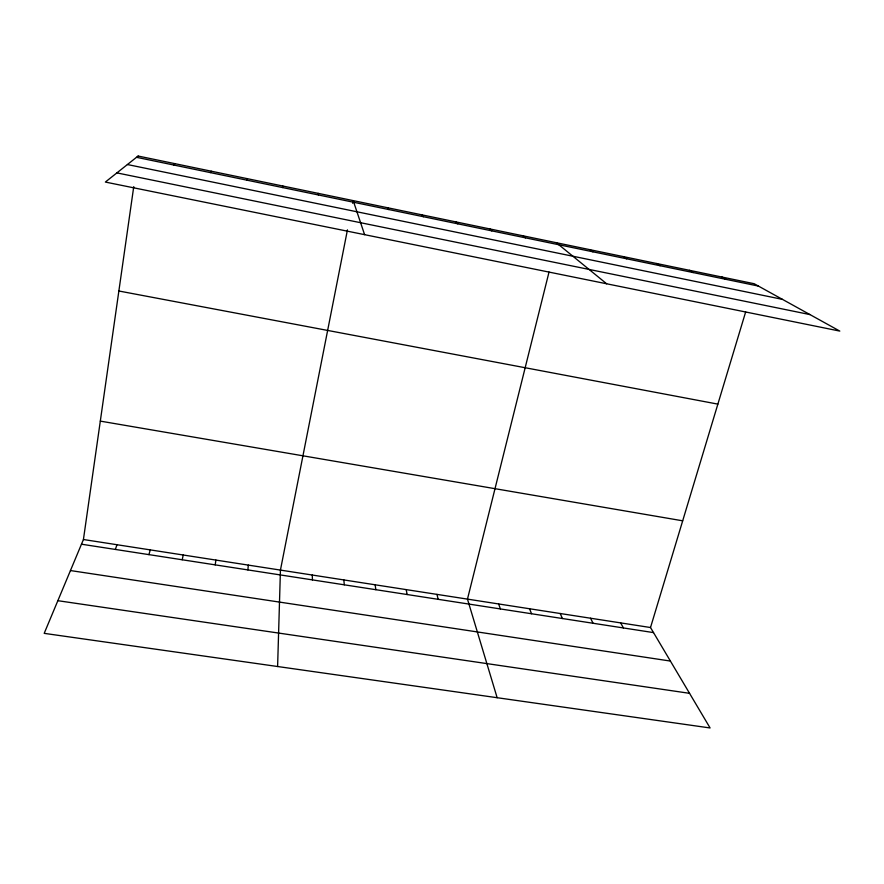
<?xml version="1.0" encoding="UTF-8"?>
<svg xmlns="http://www.w3.org/2000/svg" width="884" height="884" viewBox="0 0 884 884"><rect width="100%" height="100%" fill="white"/><g stroke="black" fill="none" stroke-linecap="round" stroke-linejoin="round"><path stroke-width="1.33" d="M277.609 666.514L280.438 570.092L347.445 229.873M282.747 187.585L282.891 186.038M247.885 569.915L248.316 565.108M745.654 311.953L650.514 627.529L710.095 727.963L44.2 633.353L83.427 539.516L133.749 186.635M215.188 564.865L215.917 560.08M352.683 203.276L353.202 200.613L364.595 234.658M182.203 559.76L183.231 555.008M549.03 272.051L467.47 599.12L497.139 697.708M148.921 554.622L150.258 549.892M246.724 180.126L247.222 178.645M115.351 549.428L116.986 544.732M210.348 172.601L211.199 171.187M173.607 164.988L174.833 163.639M57.847 600.689L689.542 693.321M70.455 570.556L670.392 661.055M81.472 544.201L653.519 632.601M83.427 539.516L650.514 627.529M100.312 421.115L682.68 520.809M118.865 291.002L717.863 404.121M116.898 172.888L809.954 314.582M127.418 164.535L782.451 299.367M136.512 157.308L758.428 286.073M721.963 277.046L725.941 279.355M689.465 270.305L693.155 272.559M656.646 263.509L660.05 265.708M623.529 256.647L626.634 258.791M590.103 249.708L592.899 251.807M556.345 242.713L606.645 283.786M523.273 235.862L525.461 237.84M489.902 228.945L491.769 230.868M456.199 221.961L457.757 223.818M422.198 214.911L423.425 216.713M620.656 622.9L623.419 627.949M387.866 207.795L388.761 209.541M590.534 618.225L593.065 623.264M560.169 613.507L562.434 618.524M529.538 608.756L531.549 613.75M498.631 603.96L500.388 608.943M436.95 594.391L438.188 599.33M406.187 589.606L407.148 594.534M375.147 584.788L375.844 589.694M318.218 193.364L318.428 194.977M343.854 579.937L344.274 584.81M312.284 575.031L312.417 579.893M138.114 156.037L105.351 182.06L839.8 331.091L754.163 283.72L138.114 156.037"/></g></svg>
